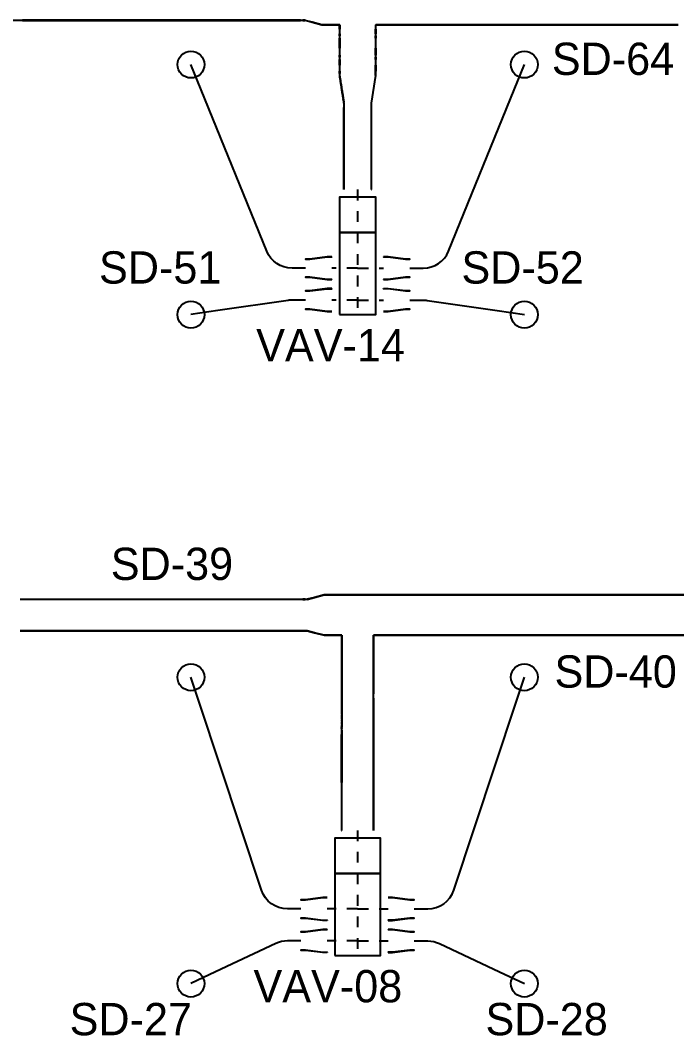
# Model space of a CAD drawing. Header units: metres. Extents: x 0.2 to 42.3, y 0.9 to 39.
# Drawn here: x 5.88 to 13.2, y 10.71 to 22.03 of the extents above; entities that cross this region are included whole.
import ezdxf

# ---------------------------------------------------------------- set-up
doc = ezdxf.new("R2010")
doc.units = ezdxf.units.M
doc.linetypes.add('BSA_LOGICAL_DASHED', pattern=[0.24, 0.12, -0.12])
for name, color, linetype in [('BSA_BRANCH_AXIS', 5, 'Continuous'), ('BSA_BRANCH_LABEL', 3, 'Continuous'), ('BSA_EQUIPMENT_ENVELOPE', 8, 'Continuous'), ('BSA_LOGICAL_DEVICE_AXIS', 8, 'BSA_LOGICAL_DASHED'), ('BSA_MATERIAL_SECTION', 7, 'Continuous'), ('BSA_REDUCER_MATERIAL', 7, 'Continuous'), ('BSA_TERMINAL_CENTRE', 3, 'Continuous'), ('BSA_VAV_LABEL', 7, 'Continuous')]:
    doc.layers.add(name, color=color, linetype=linetype)

msp = doc.modelspace()

# ---------------------------------------------------------------- linework, layer by layer
at = {"layer": 'BSA_BRANCH_AXIS'}
for points in [[(9.059, 19.266), (8.909, 19.266, -0.305135), (8.627, 19.456), (7.896, 21.254), (7.781, 21.536)], [(10.223, 19.266), (10.373, 19.266, 0.305135), (10.655, 19.456), (11.386, 21.254), (11.501, 21.536)], [(9.059, 18.91), (8.909, 18.91, 0.03641), (8.865, 18.907), (8.082, 18.793), (7.781, 18.748)], [(10.223, 18.91), (10.373, 18.91, -0.03641), (10.417, 18.907), (11.199, 18.793), (11.501, 18.748)], [(9.008, 12.123), (8.858, 12.123, -0.323201), (8.569, 12.331), (7.877, 14.417), (7.781, 14.706)], [(10.273, 12.123), (10.423, 12.123, 0.323201), (10.713, 12.331), (11.405, 14.417), (11.501, 14.706)], [(9.008, 11.767), (8.858, 11.767, 0.110554), (8.728, 11.738), (8.057, 11.421), (7.781, 11.291)], [(10.273, 11.767), (10.423, 11.767, -0.110554), (10.553, 11.738), (11.225, 11.421), (11.501, 11.291)]]:
    msp.add_lwpolyline(points, format="xyb", dxfattribs=at)
at = {"layer": 'BSA_EQUIPMENT_ENVELOPE'}
for points in [[(9.438, 19.663), (9.844, 19.663), (9.844, 20.057), (9.438, 20.057)], [(9.438, 18.749), (9.844, 18.749), (9.844, 19.663), (9.438, 19.663)], [(9.387, 12.519), (9.895, 12.519), (9.895, 12.913), (9.387, 12.913)], [(9.387, 11.605), (9.895, 11.605), (9.895, 12.519), (9.387, 12.519)]]:
    msp.add_lwpolyline(points, close=True, dxfattribs=at)
at = {"layer": 'BSA_LOGICAL_DEVICE_AXIS'}
for p, q in [((9.641, 20.142), (9.641, 19.663)), ((9.641, 19.663), (9.641, 18.749)), ((9.641, 19.266), (9.352, 19.266)), ((9.641, 19.266), (9.93, 19.266)), ((9.641, 18.91), (9.352, 18.91)), ((9.641, 18.91), (9.93, 18.91)), ((9.641, 12.999), (9.641, 12.519)), ((9.641, 12.519), (9.641, 11.605)), ((9.641, 12.123), (9.301, 12.123)), ((9.641, 12.123), (9.981, 12.123)), ((9.641, 11.767), (9.301, 11.767)), ((9.641, 11.767), (9.981, 11.767))]:
    msp.add_line(p, q, dxfattribs=at)
at = {"layer": 'BSA_MATERIAL_SECTION'}
for p, q in [((2.801, 22.029), (5.902, 22.029)), ((5.902, 22.028), (2.801, 22.028)), ((9.004, 22.029), (5.902, 22.029)), ((5.902, 22.028), (9.004, 22.028)), ((9.004, 22.029), (9.029, 22.029)), ((9.004, 22.029), (9.004, 22.029)), ((9.004, 22.029), (9.004, 22.028)), ((9.004, 22.029), (9.004, 22.029)), ((9.004, 22.028), (9.004, 22.029)), ((9.029, 22.028), (9.004, 22.028)), ((9.054, 22.029), (9.029, 22.029)), ((9.029, 22.028), (9.054, 22.028)), ((9.054, 22.029), (9.132, 22.008)), ((9.132, 22.007), (9.054, 22.028)), ((9.241, 21.979), (9.132, 22.008)), ((9.132, 22.007), (9.241, 21.978)), ((9.241, 21.979), (9.266, 21.979)), ((9.266, 21.978), (9.241, 21.978)), ((9.291, 21.979), (9.266, 21.979)), ((9.266, 21.978), (9.291, 21.978)), ((9.291, 21.979), (9.291, 21.979)), ((9.291, 21.979), (9.291, 21.978)), ((9.291, 21.979), (9.366, 21.979)), ((9.291, 21.979), (9.291, 21.978)), ((9.291, 21.979), (9.291, 21.979)), ((9.365, 21.978), (9.291, 21.978)), ((9.365, 21.978), (9.44, 21.978)), ((9.441, 21.979), (9.366, 21.979)), ((9.44, 21.929), (9.44, 21.978)), ((9.441, 21.979), (9.441, 21.929)), ((9.841, 21.979), (9.916, 21.979)), ((9.841, 21.979), (9.841, 21.929)), ((9.842, 21.929), (9.842, 21.978)), ((9.916, 21.978), (9.842, 21.978)), ((9.991, 21.979), (9.916, 21.979)), ((9.916, 21.978), (9.991, 21.978)), ((9.991, 21.979), (9.991, 21.979)), ((9.991, 21.978), (9.991, 21.979)), ((9.991, 21.979), (13.217, 21.979)), ((9.991, 21.978), (9.991, 21.979)), ((9.991, 21.979), (9.991, 21.979)), ((13.217, 21.978), (9.991, 21.978)), ((9.44, 21.929), (9.44, 21.879)), ((9.44, 21.879), (9.44, 21.879)), ((9.44, 21.879), (9.441, 21.879)), ((9.44, 21.879), (9.441, 21.879)), ((9.44, 21.879), (9.44, 21.879)), ((9.44, 21.854), (9.44, 21.879)), ((9.44, 21.854), (9.44, 21.829)), ((9.441, 21.879), (9.441, 21.929)), ((9.441, 21.879), (9.441, 21.854)), ((9.441, 21.829), (9.441, 21.854)), ((9.841, 21.879), (9.841, 21.929)), ((9.841, 21.879), (9.841, 21.879)), ((9.841, 21.879), (9.842, 21.879)), ((9.841, 21.879), (9.842, 21.879)), ((9.841, 21.879), (9.841, 21.879)), ((9.841, 21.879), (9.841, 21.854)), ((9.841, 21.829), (9.841, 21.854)), ((9.842, 21.929), (9.842, 21.879)), ((9.842, 21.854), (9.842, 21.879)), ((9.842, 21.854), (9.842, 21.829)), ((9.44, 21.72), (9.44, 21.829)), ((9.441, 21.829), (9.441, 21.72)), ((9.841, 21.829), (9.841, 21.72)), ((9.842, 21.72), (9.842, 21.829)), ((9.44, 21.72), (9.44, 21.642)), ((9.44, 21.617), (9.44, 21.642)), ((9.441, 21.642), (9.441, 21.72)), ((9.441, 21.642), (9.441, 21.617)), ((9.841, 21.642), (9.841, 21.72)), ((9.841, 21.642), (9.841, 21.617)), ((9.842, 21.72), (9.842, 21.642)), ((9.842, 21.617), (9.842, 21.642)), ((9.44, 21.617), (9.44, 21.592)), ((9.441, 21.592), (9.44, 21.592)), ((9.44, 21.592), (9.44, 21.592)), ((9.44, 21.527), (9.44, 21.592)), ((9.441, 21.592), (9.44, 21.592)), ((9.44, 21.592), (9.44, 21.592)), ((9.44, 21.527), (9.44, 21.462)), ((9.441, 21.592), (9.441, 21.617)), ((9.441, 21.592), (9.441, 21.527)), ((9.441, 21.462), (9.441, 21.527)), ((9.841, 21.592), (9.841, 21.617)), ((9.841, 21.592), (9.841, 21.592)), ((9.841, 21.592), (9.842, 21.592)), ((9.841, 21.592), (9.841, 21.527)), ((9.841, 21.592), (9.841, 21.592)), ((9.841, 21.592), (9.842, 21.592)), ((9.841, 21.462), (9.841, 21.527)), ((9.842, 21.617), (9.842, 21.592)), ((9.842, 21.527), (9.842, 21.592)), ((9.842, 21.527), (9.842, 21.462)), ((9.44, 21.437), (9.44, 21.462)), ((9.44, 21.462), (9.441, 21.462)), ((9.44, 21.462), (9.44, 21.462)), ((9.44, 21.462), (9.441, 21.462)), ((9.44, 21.462), (9.44, 21.462)), ((9.44, 21.437), (9.44, 21.412)), ((9.44, 21.412), (9.44, 21.412)), ((9.44, 21.412), (9.44, 21.411)), ((9.44, 21.412), (9.44, 21.412)), ((9.44, 21.41), (9.44, 21.411)), ((9.44, 21.41), (9.441, 21.405)), ((9.44, 21.41), (9.44, 21.41)), ((9.441, 21.462), (9.441, 21.437)), ((9.441, 21.412), (9.441, 21.437)), ((9.441, 21.412), (9.441, 21.412)), ((9.441, 21.411), (9.441, 21.412)), ((9.441, 21.412), (9.441, 21.412)), ((9.441, 21.411), (9.441, 21.41)), ((9.442, 21.405), (9.441, 21.41)), ((9.441, 21.41), (9.441, 21.41)), ((9.441, 21.403), (9.441, 21.405)), ((9.442, 21.4), (9.441, 21.403)), ((9.442, 21.405), (9.442, 21.403)), ((9.442, 21.403), (9.443, 21.4)), ((9.442, 21.4), (9.442, 21.399)), ((9.442, 21.399), (9.442, 21.397)), ((9.443, 21.391), (9.442, 21.397)), ((9.443, 21.399), (9.443, 21.4)), ((9.443, 21.397), (9.443, 21.399)), ((9.443, 21.397), (9.444, 21.391)), ((9.841, 21.412), (9.793, 21.107)), ((9.794, 21.107), (9.842, 21.412)), ((9.841, 21.462), (9.842, 21.462)), ((9.841, 21.462), (9.841, 21.462)), ((9.841, 21.412), (9.841, 21.462)), ((9.841, 21.462), (9.841, 21.462)), ((9.842, 21.462), (9.841, 21.462)), ((9.842, 21.412), (9.842, 21.462)), ((9.443, 21.391), (9.444, 21.385)), ((9.445, 21.385), (9.444, 21.391)), ((9.445, 21.381), (9.444, 21.385)), ((9.445, 21.385), (9.446, 21.381)), ((9.445, 21.381), (9.446, 21.372)), ((9.447, 21.372), (9.446, 21.381)), ((9.446, 21.37), (9.446, 21.372)), ((9.446, 21.37), (9.447, 21.364)), ((9.447, 21.372), (9.447, 21.371)), ((9.448, 21.364), (9.447, 21.371)), ((9.448, 21.361), (9.447, 21.364)), ((9.448, 21.364), (9.449, 21.361)), ((9.448, 21.361), (9.448, 21.359)), ((9.45, 21.351), (9.448, 21.359)), ((9.449, 21.359), (9.449, 21.361)), ((9.449, 21.359), (9.45, 21.351)), ((9.45, 21.351), (9.45, 21.346)), ((9.451, 21.346), (9.45, 21.351)), ((9.451, 21.344), (9.45, 21.346)), ((9.451, 21.346), (9.451, 21.344)), ((9.451, 21.341), (9.451, 21.344)), ((9.451, 21.344), (9.452, 21.341)), ((9.451, 21.341), (9.452, 21.337)), ((9.452, 21.337), (9.452, 21.341)), ((9.452, 21.337), (9.452, 21.334)), ((9.453, 21.335), (9.452, 21.337)), ((9.453, 21.33), (9.452, 21.334)), ((9.453, 21.332), (9.453, 21.335)), ((9.453, 21.332), (9.454, 21.328)), ((9.453, 21.33), (9.453, 21.327)), ((9.454, 21.324), (9.453, 21.327)), ((9.454, 21.327), (9.454, 21.328)), ((9.454, 21.327), (9.454, 21.324)), ((9.454, 21.322), (9.454, 21.324)), ((9.454, 21.324), (9.455, 21.322)), ((9.454, 21.322), (9.454, 21.321)), ((9.455, 21.318), (9.454, 21.321)), ((9.455, 21.321), (9.455, 21.322)), ((9.455, 21.321), (9.455, 21.318)), ((9.455, 21.318), (9.455, 21.317)), ((9.455, 21.318), (9.455, 21.318)), ((9.456, 21.317), (9.455, 21.318)), ((9.455, 21.318), (9.455, 21.318)), ((9.456, 21.312), (9.455, 21.317)), ((9.456, 21.317), (9.456, 21.312)), ((9.456, 21.311), (9.456, 21.312)), ((9.456, 21.312), (9.456, 21.312)), ((9.456, 21.312), (9.456, 21.311)), ((9.456, 21.312), (9.456, 21.312)), ((9.456, 21.311), (9.456, 21.308)), ((9.457, 21.308), (9.456, 21.311)), ((9.456, 21.308), (9.457, 21.301)), ((9.458, 21.301), (9.457, 21.308)), ((9.457, 21.3), (9.457, 21.301)), ((9.458, 21.299), (9.457, 21.3)), ((9.458, 21.301), (9.458, 21.3)), ((9.458, 21.3), (9.458, 21.299)), ((9.458, 21.297), (9.458, 21.299)), ((9.458, 21.299), (9.459, 21.297)), ((9.458, 21.297), (9.458, 21.294)), ((9.458, 21.294), (9.459, 21.293)), ((9.459, 21.294), (9.459, 21.297)), ((9.459, 21.293), (9.459, 21.294)), ((9.459, 21.293), (9.459, 21.291)), ((9.46, 21.291), (9.459, 21.293)), ((9.459, 21.287), (9.459, 21.291)), ((9.46, 21.283), (9.459, 21.287)), ((9.46, 21.291), (9.46, 21.287)), ((9.46, 21.287), (9.461, 21.283)), ((9.46, 21.283), (9.46, 21.282)), ((9.461, 21.278), (9.46, 21.282)), ((9.461, 21.282), (9.461, 21.283)), ((9.461, 21.282), (9.462, 21.278)), ((9.461, 21.276), (9.461, 21.278)), ((9.461, 21.276), (9.461, 21.275)), ((9.462, 21.27), (9.461, 21.275)), ((9.462, 21.278), (9.462, 21.276)), ((9.462, 21.275), (9.462, 21.276)), ((9.462, 21.275), (9.463, 21.27)), ((9.462, 21.27), (9.463, 21.264)), ((9.464, 21.264), (9.463, 21.27)), ((9.463, 21.264), (9.463, 21.264)), ((9.463, 21.264), (9.463, 21.264)), ((9.464, 21.259), (9.463, 21.264)), ((9.464, 21.264), (9.464, 21.264)), ((9.464, 21.264), (9.464, 21.264)), ((9.465, 21.259), (9.464, 21.264)), ((9.464, 21.259), (9.464, 21.256)), ((9.464, 21.256), (9.464, 21.256)), ((9.464, 21.256), (9.465, 21.249)), ((9.465, 21.259), (9.465, 21.256)), ((9.465, 21.256), (9.465, 21.256)), ((9.466, 21.249), (9.465, 21.256)), ((9.466, 21.248), (9.465, 21.249)), ((9.466, 21.249), (9.466, 21.248)), ((9.466, 21.248), (9.466, 21.245)), ((9.467, 21.245), (9.466, 21.248)), ((9.466, 21.244), (9.466, 21.245)), ((9.466, 21.244), (9.467, 21.238)), ((9.467, 21.245), (9.467, 21.244)), ((9.468, 21.238), (9.467, 21.244)), ((9.467, 21.237), (9.467, 21.238)), ((9.467, 21.236), (9.467, 21.237)), ((9.467, 21.236), (9.468, 21.234)), ((9.468, 21.238), (9.468, 21.237)), ((9.468, 21.237), (9.468, 21.236)), ((9.469, 21.234), (9.468, 21.236)), ((9.468, 21.234), (9.468, 21.233)), ((9.468, 21.233), (9.468, 21.23)), ((9.469, 21.229), (9.468, 21.23)), ((9.469, 21.233), (9.469, 21.234)), ((9.469, 21.23), (9.469, 21.233)), ((9.469, 21.23), (9.469, 21.229)), ((9.469, 21.228), (9.469, 21.229)), ((9.469, 21.229), (9.469, 21.228)), ((9.469, 21.227), (9.469, 21.228)), ((9.469, 21.228), (9.47, 21.227)), ((9.469, 21.227), (9.469, 21.225)), ((9.469, 21.225), (9.469, 21.225)), ((9.469, 21.225), (9.469, 21.223)), ((9.469, 21.223), (9.469, 21.223)), ((9.469, 21.223), (9.47, 21.219)), ((9.47, 21.225), (9.47, 21.227)), ((9.47, 21.225), (9.47, 21.225)), ((9.47, 21.223), (9.47, 21.225)), ((9.47, 21.223), (9.47, 21.223)), ((9.471, 21.219), (9.47, 21.223)), ((9.47, 21.218), (9.47, 21.219)), ((9.47, 21.217), (9.47, 21.218)), ((9.47, 21.217), (9.471, 21.215)), ((9.471, 21.219), (9.471, 21.218)), ((9.471, 21.218), (9.471, 21.217)), ((9.471, 21.215), (9.471, 21.217)), ((9.471, 21.215), (9.471, 21.214)), ((9.472, 21.214), (9.471, 21.215)), ((9.472, 21.208), (9.471, 21.214)), ((9.473, 21.208), (9.472, 21.214)), ((9.473, 21.201), (9.472, 21.208)), ((9.473, 21.208), (9.474, 21.201)), ((9.473, 21.201), (9.473, 21.197)), ((9.473, 21.197), (9.474, 21.191)), ((9.474, 21.197), (9.474, 21.201)), ((9.474, 21.197), (9.475, 21.191)), ((9.475, 21.19), (9.474, 21.191)), ((9.475, 21.19), (9.475, 21.191)), ((9.475, 21.187), (9.475, 21.19)), ((9.475, 21.19), (9.476, 21.187)), ((9.475, 21.186), (9.475, 21.187)), ((9.476, 21.182), (9.475, 21.186)), ((9.476, 21.187), (9.476, 21.186)), ((9.476, 21.186), (9.477, 21.182)), ((9.476, 21.182), (9.476, 21.18)), ((9.477, 21.174), (9.476, 21.18)), ((9.477, 21.182), (9.477, 21.18)), ((9.478, 21.174), (9.477, 21.18)), ((9.477, 21.174), (9.478, 21.168)), ((9.478, 21.174), (9.479, 21.168)), ((9.479, 21.163), (9.478, 21.168)), ((9.48, 21.163), (9.479, 21.168)), ((9.479, 21.163), (9.48, 21.158)), ((9.48, 21.158), (9.48, 21.163)), ((9.48, 21.158), (9.481, 21.151)), ((9.48, 21.158), (9.481, 21.151)), ((9.481, 21.15), (9.481, 21.151)), ((9.481, 21.151), (9.482, 21.15)), ((9.481, 21.15), (9.481, 21.148)), ((9.481, 21.147), (9.481, 21.148)), ((9.481, 21.147), (9.481, 21.146)), ((9.481, 21.146), (9.482, 21.145)), ((9.482, 21.148), (9.482, 21.15)), ((9.482, 21.148), (9.482, 21.147)), ((9.482, 21.146), (9.482, 21.147)), ((9.482, 21.145), (9.482, 21.146)), ((9.482, 21.144), (9.482, 21.145)), ((9.482, 21.145), (9.483, 21.144)), ((9.482, 21.141), (9.482, 21.144)), ((9.483, 21.138), (9.482, 21.141)), ((9.483, 21.141), (9.483, 21.144)), ((9.483, 21.141), (9.484, 21.138)), ((9.483, 21.137), (9.483, 21.138)), ((9.483, 21.134), (9.483, 21.137)), ((9.483, 21.134), (9.484, 21.129)), ((9.484, 21.138), (9.484, 21.137)), ((9.484, 21.137), (9.484, 21.134)), ((9.485, 21.129), (9.484, 21.134)), ((9.485, 21.126), (9.484, 21.129)), ((9.485, 21.129), (9.485, 21.126)), ((9.485, 21.124), (9.485, 21.126)), ((9.485, 21.126), (9.486, 21.124)), ((9.485, 21.124), (9.485, 21.121)), ((9.486, 21.118), (9.485, 21.121)), ((9.486, 21.124), (9.486, 21.121)), ((9.487, 21.118), (9.486, 21.121)), ((9.486, 21.114), (9.486, 21.118)), ((9.486, 21.114), (9.487, 21.112)), ((9.487, 21.118), (9.487, 21.114)), ((9.487, 21.114), (9.488, 21.112)), ((9.488, 21.107), (9.487, 21.112)), ((9.488, 21.107), (9.488, 21.112)), ((9.488, 21.107), (9.488, 21.057)), ((9.488, 21.107), (9.488, 21.057)), ((9.488, 21.057), (9.488, 21.057)), ((9.488, 21.057), (9.488, 21.057)), ((9.488, 20.6), (9.488, 21.057)), ((9.488, 21.057), (9.488, 20.6)), ((9.488, 21.057), (9.488, 21.057)), ((9.488, 21.057), (9.488, 21.057)), ((9.793, 21.107), (9.793, 21.057)), ((9.793, 21.057), (9.794, 21.057)), ((9.793, 21.057), (9.793, 20.142)), ((9.794, 21.057), (9.793, 21.057)), ((9.794, 21.057), (9.794, 21.107)), ((9.794, 20.142), (9.794, 21.057)), ((9.488, 20.6), (9.488, 20.142)), ((9.488, 20.142), (9.488, 20.6)), ((9.488, 20.142), (9.488, 20.142)), ((9.488, 20.142), (9.488, 20.142)), ((9.793, 20.142), (9.794, 20.142)), ((9.159, 15.596), (9.266, 15.625)), ((9.266, 15.624), (9.159, 15.595)), ((9.291, 15.625), (9.266, 15.625)), ((9.266, 15.624), (9.291, 15.624)), ((9.291, 15.625), (9.316, 15.625)), ((9.316, 15.624), (9.291, 15.624)), ((9.641, 15.625), (9.316, 15.625)), ((9.316, 15.625), (9.316, 15.624)), ((9.316, 15.624), (9.316, 15.625)), ((9.316, 15.624), (9.316, 15.624)), ((9.316, 15.624), (9.641, 15.624)), ((9.316, 15.624), (9.316, 15.624)), ((9.641, 15.625), (9.966, 15.625)), ((9.966, 15.624), (9.641, 15.624)), ((9.966, 15.624), (9.966, 15.625)), ((13.175, 15.625), (9.966, 15.625)), ((9.966, 15.625), (9.966, 15.624)), ((9.966, 15.624), (9.966, 15.624)), ((9.966, 15.624), (13.175, 15.624)), ((9.966, 15.624), (9.966, 15.624)), ((13.175, 15.625), (16.385, 15.625)), ((16.385, 15.624), (13.175, 15.624)), ((5.877, 15.575), (9.029, 15.575)), ((9.029, 15.574), (5.877, 15.574)), ((9.054, 15.575), (9.029, 15.575)), ((9.029, 15.575), (9.029, 15.574)), ((9.029, 15.574), (9.029, 15.575)), ((9.029, 15.574), (9.054, 15.574)), ((9.029, 15.574), (9.029, 15.574)), ((9.029, 15.574), (9.029, 15.574)), ((9.054, 15.575), (9.079, 15.575)), ((9.079, 15.574), (9.054, 15.574)), ((9.159, 15.596), (9.079, 15.575)), ((9.079, 15.574), (9.159, 15.595)), ((9.029, 15.224), (5.877, 15.224)), ((5.877, 15.223), (9.029, 15.223)), ((9.029, 15.224), (9.054, 15.224)), ((9.029, 15.224), (9.029, 15.224)), ((9.029, 15.224), (9.029, 15.223)), ((9.029, 15.224), (9.029, 15.224)), ((9.029, 15.223), (9.029, 15.224)), ((9.054, 15.223), (9.029, 15.223)), ((9.079, 15.224), (9.054, 15.224)), ((9.054, 15.223), (9.079, 15.223)), ((9.079, 15.224), (9.159, 15.202)), ((9.159, 15.202), (9.079, 15.223)), ((9.159, 15.202), (9.266, 15.173)), ((9.266, 15.174), (9.159, 15.202)), ((9.266, 15.174), (9.291, 15.174)), ((9.291, 15.173), (9.266, 15.173)), ((9.316, 15.174), (9.291, 15.174)), ((9.291, 15.173), (9.316, 15.173)), ((9.316, 15.174), (9.316, 15.174)), ((9.316, 15.174), (9.316, 15.173)), ((9.316, 15.174), (9.391, 15.174)), ((9.316, 15.174), (9.316, 15.174)), ((9.316, 15.173), (9.316, 15.174)), ((9.39, 15.173), (9.316, 15.173)), ((9.39, 15.173), (9.465, 15.173)), ((9.466, 15.174), (9.391, 15.174)), ((9.465, 15.124), (9.465, 15.173)), ((9.466, 15.174), (9.466, 15.124)), ((9.816, 15.174), (9.891, 15.174)), ((9.816, 15.174), (9.816, 15.124)), ((9.817, 15.124), (9.817, 15.173)), ((9.891, 15.173), (9.817, 15.173)), ((9.966, 15.174), (9.891, 15.174)), ((9.891, 15.173), (9.966, 15.173)), ((9.966, 15.174), (9.966, 15.174)), ((9.966, 15.173), (9.966, 15.174)), ((9.966, 15.174), (13.175, 15.174)), ((9.966, 15.174), (9.966, 15.174)), ((9.966, 15.174), (9.966, 15.173)), ((13.175, 15.173), (9.966, 15.173)), ((16.385, 15.174), (13.175, 15.174)), ((13.175, 15.173), (16.385, 15.173)), ((9.465, 15.124), (9.465, 15.074)), ((9.465, 15.074), (9.465, 15.074)), ((9.465, 15.074), (9.466, 15.074)), ((9.465, 15.074), (9.466, 15.074)), ((9.465, 15.074), (9.465, 15.074)), ((9.465, 15.049), (9.465, 15.074)), ((9.466, 15.074), (9.466, 15.124)), ((9.466, 15.074), (9.466, 15.049)), ((9.816, 15.074), (9.816, 15.124)), ((9.816, 15.074), (9.816, 15.074)), ((9.816, 15.074), (9.817, 15.074)), ((9.816, 15.074), (9.817, 15.074)), ((9.816, 15.074), (9.816, 15.074)), ((9.816, 15.074), (9.816, 15.049)), ((9.817, 15.124), (9.817, 15.074)), ((9.817, 15.049), (9.817, 15.074)), ((9.465, 15.049), (9.465, 15.024)), ((9.465, 14.917), (9.465, 15.024)), ((9.466, 15.024), (9.466, 15.049)), ((9.466, 15.024), (9.466, 14.917)), ((9.816, 15.024), (9.816, 15.049)), ((9.816, 15.024), (9.816, 14.917)), ((9.817, 15.049), (9.817, 15.024)), ((9.817, 14.917), (9.817, 15.024)), ((9.465, 14.917), (9.465, 14.837)), ((9.465, 14.812), (9.465, 14.837)), ((9.466, 14.837), (9.466, 14.917)), ((9.466, 14.837), (9.466, 14.812)), ((9.816, 14.837), (9.816, 14.917)), ((9.816, 14.837), (9.816, 14.812)), ((9.817, 14.917), (9.817, 14.837)), ((9.817, 14.812), (9.817, 14.837)), ((9.465, 14.812), (9.465, 14.787)), ((9.466, 14.787), (9.465, 14.787)), ((9.465, 14.787), (9.465, 14.787)), ((9.465, 14.654), (9.465, 14.787)), ((9.466, 14.787), (9.465, 14.787)), ((9.465, 14.787), (9.465, 14.787)), ((9.466, 14.787), (9.466, 14.812)), ((9.466, 14.787), (9.466, 14.654)), ((9.816, 14.787), (9.816, 14.812)), ((9.816, 14.787), (9.816, 14.787)), ((9.816, 14.787), (9.817, 14.787)), ((9.816, 14.787), (9.816, 14.654)), ((9.816, 14.787), (9.816, 14.787)), ((9.816, 14.787), (9.817, 14.787)), ((9.817, 14.812), (9.817, 14.787)), ((9.817, 14.654), (9.817, 14.787)), ((9.465, 14.654), (9.465, 14.521)), ((9.466, 14.521), (9.466, 14.654)), ((9.816, 14.521), (9.816, 14.654)), ((9.817, 14.654), (9.817, 14.521)), ((9.465, 14.496), (9.465, 14.521)), ((9.465, 14.521), (9.466, 14.521)), ((9.465, 14.521), (9.465, 14.521)), ((9.465, 14.521), (9.466, 14.521)), ((9.465, 14.521), (9.465, 14.521)), ((9.465, 14.496), (9.465, 14.471)), ((9.466, 14.521), (9.466, 14.496)), ((9.466, 14.471), (9.466, 14.496)), ((9.816, 14.521), (9.817, 14.521)), ((9.816, 14.521), (9.816, 14.521)), ((9.816, 14.471), (9.816, 14.521)), ((9.816, 14.521), (9.816, 14.521)), ((9.817, 14.521), (9.816, 14.521)), ((9.817, 14.471), (9.817, 14.521)), ((9.464, 14.405), (9.465, 14.409)), ((9.464, 14.405), (9.464, 14.4)), ((9.464, 14.397), (9.464, 14.4)), ((9.464, 14.394), (9.464, 14.397)), ((9.464, 14.394), (9.464, 14.389)), ((9.464, 14.386), (9.464, 14.389)), ((9.464, 14.382), (9.464, 14.386)), ((9.464, 14.382), (9.464, 14.375)), ((9.464, 14.372), (9.464, 14.375)), ((9.465, 14.471), (9.465, 14.471)), ((9.465, 14.471), (9.465, 14.471)), ((9.465, 14.471), (9.465, 14.47)), ((9.465, 14.471), (9.465, 14.471)), ((9.465, 14.471), (9.465, 14.471)), ((9.465, 14.468), (9.465, 14.47)), ((9.465, 14.47), (9.465, 14.47)), ((9.465, 14.464), (9.465, 14.468)), ((9.465, 14.464), (9.465, 14.461)), ((9.465, 14.461), (9.465, 14.458)), ((9.465, 14.455), (9.465, 14.458)), ((9.465, 14.45), (9.465, 14.455)), ((9.465, 14.45), (9.465, 14.448)), ((9.465, 14.44), (9.465, 14.448)), ((9.465, 14.44), (9.465, 14.438)), ((9.465, 14.427), (9.465, 14.438)), ((9.466, 14.438), (9.465, 14.427)), ((9.465, 14.427), (9.465, 14.425)), ((9.465, 14.425), (9.465, 14.427)), ((9.465, 14.425), (9.465, 14.424)), ((9.465, 14.424), (9.465, 14.425)), ((9.465, 14.424), (9.465, 14.42)), ((9.465, 14.42), (9.465, 14.424)), ((9.465, 14.413), (9.465, 14.42)), ((9.465, 14.42), (9.465, 14.413)), ((9.465, 14.409), (9.465, 14.413)), ((9.465, 14.413), (9.465, 14.409)), ((9.465, 14.409), (9.465, 14.405)), ((9.465, 14.4), (9.465, 14.405)), ((9.465, 14.4), (9.465, 14.397)), ((9.465, 14.397), (9.465, 14.394)), ((9.465, 14.389), (9.465, 14.394)), ((9.465, 14.389), (9.465, 14.386)), ((9.465, 14.386), (9.465, 14.382)), ((9.465, 14.375), (9.465, 14.382)), ((9.465, 14.375), (9.465, 14.372)), ((9.466, 14.471), (9.466, 14.471)), ((9.466, 14.47), (9.466, 14.471)), ((9.466, 14.471), (9.466, 14.471)), ((9.466, 14.471), (9.466, 14.471)), ((9.466, 14.471), (9.466, 14.471)), ((9.466, 14.47), (9.466, 14.468)), ((9.466, 14.47), (9.466, 14.47)), ((9.466, 14.468), (9.466, 14.464)), ((9.466, 14.461), (9.466, 14.464)), ((9.466, 14.458), (9.466, 14.461)), ((9.466, 14.458), (9.466, 14.455)), ((9.466, 14.455), (9.466, 14.45)), ((9.466, 14.448), (9.466, 14.45)), ((9.466, 14.448), (9.466, 14.44)), ((9.466, 14.438), (9.466, 14.44)), ((9.816, 14.471), (9.819, 14.116)), ((9.819, 14.116), (9.817, 14.471)), ((9.463, 14.28), (9.463, 14.281)), ((9.463, 14.277), (9.463, 14.28)), ((9.463, 14.277), (9.463, 14.276)), ((9.463, 14.274), (9.463, 14.276)), ((9.463, 14.272), (9.463, 14.274)), ((9.463, 14.272), (9.463, 14.269)), ((9.463, 14.269), (9.463, 14.268)), ((9.463, 14.266), (9.463, 14.268)), ((9.463, 14.266), (9.463, 14.265)), ((9.463, 14.264), (9.463, 14.265)), ((9.463, 14.263), (9.463, 14.264)), ((9.463, 14.26), (9.463, 14.263)), ((9.464, 14.372), (9.464, 14.371)), ((9.464, 14.371), (9.464, 14.37)), ((9.464, 14.36), (9.464, 14.37)), ((9.464, 14.36), (9.464, 14.354)), ((9.464, 14.352), (9.464, 14.354)), ((9.464, 14.35), (9.464, 14.352)), ((9.464, 14.35), (9.464, 14.348)), ((9.464, 14.347), (9.464, 14.348)), ((9.464, 14.344), (9.464, 14.347)), ((9.464, 14.338), (9.464, 14.344)), ((9.464, 14.338), (9.464, 14.335)), ((9.464, 14.335), (9.464, 14.332)), ((9.464, 14.329), (9.464, 14.332)), ((9.464, 14.327), (9.464, 14.329)), ((9.464, 14.327), (9.464, 14.322)), ((9.464, 14.322), (9.464, 14.322)), ((9.464, 14.322), (9.464, 14.322)), ((9.464, 14.322), (9.464, 14.319)), ((9.464, 14.318), (9.464, 14.319)), ((9.464, 14.318), (9.464, 14.312)), ((9.464, 14.311), (9.464, 14.312)), ((9.464, 14.31), (9.464, 14.311)), ((9.464, 14.31), (9.464, 14.307)), ((9.464, 14.303), (9.464, 14.307)), ((9.465, 14.307), (9.464, 14.303)), ((9.464, 14.303), (9.464, 14.303)), ((9.464, 14.303), (9.464, 14.302)), ((9.464, 14.302), (9.464, 14.303)), ((9.464, 14.303), (9.464, 14.303)), ((9.464, 14.301), (9.464, 14.302)), ((9.464, 14.302), (9.464, 14.301)), ((9.464, 14.301), (9.464, 14.299)), ((9.464, 14.299), (9.464, 14.301)), ((9.464, 14.298), (9.464, 14.299)), ((9.464, 14.299), (9.464, 14.298)), ((9.464, 14.298), (9.464, 14.298)), ((9.464, 14.298), (9.464, 14.298)), ((9.464, 14.294), (9.464, 14.298)), ((9.464, 14.294), (9.464, 14.298)), ((9.464, 14.294), (9.464, 14.288)), ((9.464, 14.294), (9.464, 14.288)), ((9.464, 14.286), (9.464, 14.288)), ((9.464, 14.288), (9.464, 14.286)), ((9.464, 14.286), (9.464, 14.285)), ((9.464, 14.285), (9.464, 14.286)), ((9.463, 14.281), (9.464, 14.285)), ((9.464, 14.285), (9.464, 14.285)), ((9.464, 14.285), (9.464, 14.281)), ((9.464, 14.285), (9.464, 14.285)), ((9.463, 14.281), (9.463, 14.281)), ((9.464, 14.281), (9.464, 14.28)), ((9.464, 14.281), (9.464, 14.281)), ((9.464, 14.28), (9.464, 14.277)), ((9.464, 14.276), (9.464, 14.277)), ((9.464, 14.276), (9.464, 14.274)), ((9.464, 14.274), (9.464, 14.272)), ((9.464, 14.269), (9.464, 14.272)), ((9.464, 14.268), (9.464, 14.269)), ((9.464, 14.268), (9.464, 14.266)), ((9.464, 14.265), (9.464, 14.266)), ((9.464, 14.265), (9.464, 14.264)), ((9.464, 14.264), (9.464, 14.263)), ((9.464, 14.263), (9.464, 14.26)), ((9.465, 14.371), (9.465, 14.372)), ((9.465, 14.37), (9.465, 14.371)), ((9.465, 14.37), (9.465, 14.36)), ((9.465, 14.354), (9.465, 14.36)), ((9.465, 14.354), (9.465, 14.352)), ((9.465, 14.352), (9.465, 14.35)), ((9.465, 14.348), (9.465, 14.35)), ((9.465, 14.348), (9.465, 14.347)), ((9.465, 14.347), (9.465, 14.344)), ((9.465, 14.344), (9.465, 14.338)), ((9.465, 14.335), (9.465, 14.338)), ((9.465, 14.332), (9.465, 14.335)), ((9.465, 14.332), (9.465, 14.329)), ((9.465, 14.329), (9.465, 14.327)), ((9.465, 14.322), (9.465, 14.327)), ((9.465, 14.322), (9.465, 14.322)), ((9.465, 14.319), (9.465, 14.322)), ((9.465, 14.322), (9.465, 14.322)), ((9.465, 14.319), (9.465, 14.318)), ((9.465, 14.312), (9.465, 14.318)), ((9.465, 14.312), (9.465, 14.311)), ((9.465, 14.311), (9.465, 14.31)), ((9.465, 14.307), (9.465, 14.31)), ((9.462, 14.152), (9.463, 14.155)), ((9.462, 14.151), (9.462, 14.152)), ((9.462, 14.148), (9.462, 14.151)), ((9.463, 14.26), (9.463, 14.258)), ((9.463, 14.258), (9.463, 14.257)), ((9.463, 14.254), (9.463, 14.257)), ((9.463, 14.254), (9.463, 14.253)), ((9.463, 14.252), (9.463, 14.253)), ((9.463, 14.252), (9.463, 14.251)), ((9.463, 14.246), (9.463, 14.251)), ((9.463, 14.246), (9.463, 14.244)), ((9.463, 14.243), (9.463, 14.244)), ((9.463, 14.243), (9.463, 14.243)), ((9.463, 14.243), (9.463, 14.241)), ((9.463, 14.241), (9.463, 14.239)), ((9.463, 14.239), (9.463, 14.239)), ((9.463, 14.234), (9.463, 14.239)), ((9.463, 14.234), (9.463, 14.229)), ((9.463, 14.225), (9.463, 14.229)), ((9.463, 14.225), (9.463, 14.221)), ((9.463, 14.221), (9.463, 14.212)), ((9.463, 14.212), (9.463, 14.205)), ((9.463, 14.203), (9.463, 14.205)), ((9.463, 14.201), (9.463, 14.203)), ((9.463, 14.201), (9.463, 14.195)), ((9.463, 14.188), (9.463, 14.195)), ((9.463, 14.185), (9.463, 14.188)), ((9.463, 14.184), (9.463, 14.185)), ((9.463, 14.184), (9.463, 14.182)), ((9.463, 14.182), (9.463, 14.177)), ((9.463, 14.182), (9.463, 14.177)), ((9.463, 14.175), (9.463, 14.177)), ((9.463, 14.175), (9.463, 14.177)), ((9.463, 14.175), (9.463, 14.173)), ((9.463, 14.173), (9.463, 14.175)), ((9.463, 14.173), (9.463, 14.168)), ((9.463, 14.168), (9.463, 14.173)), ((9.463, 14.163), (9.463, 14.168)), ((9.463, 14.168), (9.463, 14.163)), ((9.463, 14.16), (9.463, 14.163)), ((9.463, 14.163), (9.463, 14.16)), ((9.463, 14.158), (9.463, 14.16)), ((9.463, 14.16), (9.463, 14.158)), ((9.463, 14.158), (9.463, 14.155)), ((9.463, 14.155), (9.463, 14.158)), ((9.463, 14.155), (9.463, 14.152)), ((9.463, 14.152), (9.463, 14.151)), ((9.463, 14.151), (9.463, 14.148)), ((9.464, 14.258), (9.464, 14.26)), ((9.464, 14.257), (9.464, 14.258)), ((9.464, 14.257), (9.464, 14.254)), ((9.464, 14.253), (9.464, 14.254)), ((9.464, 14.253), (9.464, 14.252)), ((9.464, 14.251), (9.464, 14.252)), ((9.464, 14.251), (9.464, 14.246)), ((9.464, 14.244), (9.464, 14.246)), ((9.464, 14.244), (9.464, 14.243)), ((9.464, 14.243), (9.464, 14.243)), ((9.464, 14.241), (9.464, 14.243)), ((9.464, 14.239), (9.464, 14.241)), ((9.464, 14.239), (9.464, 14.239)), ((9.464, 14.234), (9.464, 14.239)), ((9.464, 14.234), (9.464, 14.229)), ((9.464, 14.225), (9.464, 14.229)), ((9.464, 14.221), (9.464, 14.225)), ((9.464, 14.212), (9.464, 14.221)), ((9.464, 14.212), (9.464, 14.205)), ((9.464, 14.203), (9.464, 14.205)), ((9.464, 14.201), (9.464, 14.203)), ((9.464, 14.195), (9.464, 14.201)), ((9.464, 14.195), (9.464, 14.188)), ((9.464, 14.188), (9.464, 14.185)), ((9.464, 14.185), (9.464, 14.184)), ((9.463, 14.182), (9.464, 14.184)), ((9.462, 14.148), (9.462, 14.142)), ((9.462, 14.135), (9.462, 14.142)), ((9.462, 14.135), (9.462, 14.133)), ((9.462, 14.133), (9.462, 14.129)), ((9.462, 14.129), (9.462, 14.124)), ((9.462, 14.122), (9.462, 14.124)), ((9.462, 14.122), (9.462, 14.116)), ((9.462, 14.116), (9.462, 14.066)), ((9.462, 14.066), (9.463, 14.066)), ((9.462, 13.532), (9.462, 14.066)), ((9.463, 14.066), (9.462, 14.066)), ((9.463, 14.142), (9.463, 14.148)), ((9.463, 14.142), (9.463, 14.135)), ((9.463, 14.133), (9.463, 14.135)), ((9.463, 14.129), (9.463, 14.133)), ((9.463, 14.124), (9.463, 14.129)), ((9.463, 14.124), (9.463, 14.122)), ((9.463, 14.116), (9.463, 14.122)), ((9.463, 14.116), (9.463, 14.066)), ((9.463, 14.066), (9.463, 14.066)), ((9.463, 14.066), (9.463, 13.532)), ((9.463, 14.066), (9.463, 14.066)), ((9.819, 14.066), (9.819, 14.116)), ((9.819, 14.116), (9.819, 14.066)), ((9.819, 14.066), (9.819, 14.066)), ((9.819, 12.999), (9.819, 14.066)), ((9.819, 14.066), (9.819, 12.999)), ((9.819, 14.066), (9.819, 14.066)), ((9.462, 13.532), (9.462, 12.999)), ((9.463, 12.999), (9.463, 13.532)), ((9.462, 12.999), (9.463, 12.999)), ((9.463, 12.999), (9.463, 12.999)), ((9.819, 12.999), (9.819, 12.999))]:
    msp.add_line(p, q, dxfattribs=at)
at = {"layer": 'BSA_REDUCER_MATERIAL'}
for points in [[(9.352, 19.394), (9.302, 19.394), (9.109, 19.368), (9.059, 19.368), (9.059, 19.368), (9.109, 19.368), (9.302, 19.393), (9.352, 19.393)], [(9.93, 19.394), (9.98, 19.394), (10.173, 19.368), (10.223, 19.368), (10.223, 19.368), (10.173, 19.368), (9.98, 19.393), (9.93, 19.393)], [(9.352, 19.138), (9.302, 19.138), (9.109, 19.164), (9.059, 19.164), (9.059, 19.164), (9.109, 19.164), (9.302, 19.139), (9.352, 19.139)], [(9.93, 19.138), (9.98, 19.138), (10.173, 19.164), (10.223, 19.164), (10.223, 19.164), (10.173, 19.164), (9.98, 19.139), (9.93, 19.139)], [(9.352, 19.038), (9.302, 19.038), (9.109, 19.013), (9.059, 19.013), (9.059, 19.012), (9.109, 19.012), (9.302, 19.037), (9.352, 19.037)], [(9.93, 19.038), (9.98, 19.038), (10.173, 19.013), (10.223, 19.013), (10.223, 19.012), (10.173, 19.012), (9.98, 19.037), (9.93, 19.037)], [(9.352, 18.783), (9.302, 18.783), (9.109, 18.808), (9.059, 18.808), (9.059, 18.809), (9.109, 18.809), (9.302, 18.783), (9.352, 18.783)], [(9.93, 18.783), (9.98, 18.783), (10.173, 18.808), (10.223, 18.808), (10.223, 18.809), (10.173, 18.809), (9.98, 18.783), (9.93, 18.783)], [(9.301, 12.25), (9.251, 12.25), (9.058, 12.225), (9.008, 12.225), (9.008, 12.224), (9.058, 12.224), (9.251, 12.25), (9.301, 12.25)], [(9.981, 12.25), (10.031, 12.25), (10.223, 12.225), (10.273, 12.225), (10.273, 12.224), (10.223, 12.224), (10.031, 12.25), (9.981, 12.25)], [(9.301, 11.995), (9.251, 11.995), (9.058, 12.02), (9.008, 12.02), (9.008, 12.021), (9.058, 12.021), (9.251, 11.996), (9.301, 11.996)], [(9.981, 11.995), (10.031, 11.995), (10.223, 12.02), (10.273, 12.02), (10.273, 12.021), (10.223, 12.021), (10.031, 11.996), (9.981, 11.996)], [(9.301, 11.895), (9.251, 11.895), (9.058, 11.869), (9.008, 11.869), (9.008, 11.869), (9.058, 11.869), (9.251, 11.894), (9.301, 11.894)], [(9.981, 11.895), (10.031, 11.895), (10.223, 11.869), (10.273, 11.869), (10.273, 11.869), (10.223, 11.869), (10.031, 11.894), (9.981, 11.894)], [(9.301, 11.639), (9.251, 11.639), (9.058, 11.665), (9.008, 11.665), (9.008, 11.665), (9.058, 11.665), (9.251, 11.64), (9.301, 11.64)], [(9.981, 11.639), (10.031, 11.639), (10.223, 11.665), (10.273, 11.665), (10.273, 11.665), (10.223, 11.665), (10.031, 11.64), (9.981, 11.64)]]:
    msp.add_lwpolyline(points, close=True, dxfattribs=at)
at = {"layer": 'BSA_TERMINAL_CENTRE'}
for centre in [(7.781, 21.536), (11.501, 21.536), (7.781, 18.748), (11.501, 18.748), (7.781, 14.706), (11.501, 14.706), (7.781, 11.291), (11.501, 11.291)]:
    msp.add_circle(centre, 0.15, dxfattribs=at)

# ---------------------------------------------------------------- texts
at = {"layer": 'BSA_BRANCH_LABEL'}
for s, p in [('SD-64', (11.807, 21.42)), ('SD-51', (6.756, 19.094)), ('SD-52', (10.799, 19.094)), ('SD-39', (6.887, 15.79)), ('SD-40', (11.837, 14.59)), ('SD-27', (6.428, 10.715)), ('SD-28', (11.067, 10.715))]:
    msp.add_text(s, height=0.36, dxfattribs=at).set_placement(p)
at = {"layer": 'BSA_VAV_LABEL'}
for s, p in [('VAV-14', (8.509, 18.226)), ('VAV-08', (8.479, 11.082))]:
    msp.add_text(s, height=0.36, dxfattribs=at).set_placement(p)

doc.saveas('drawing.dxf')
